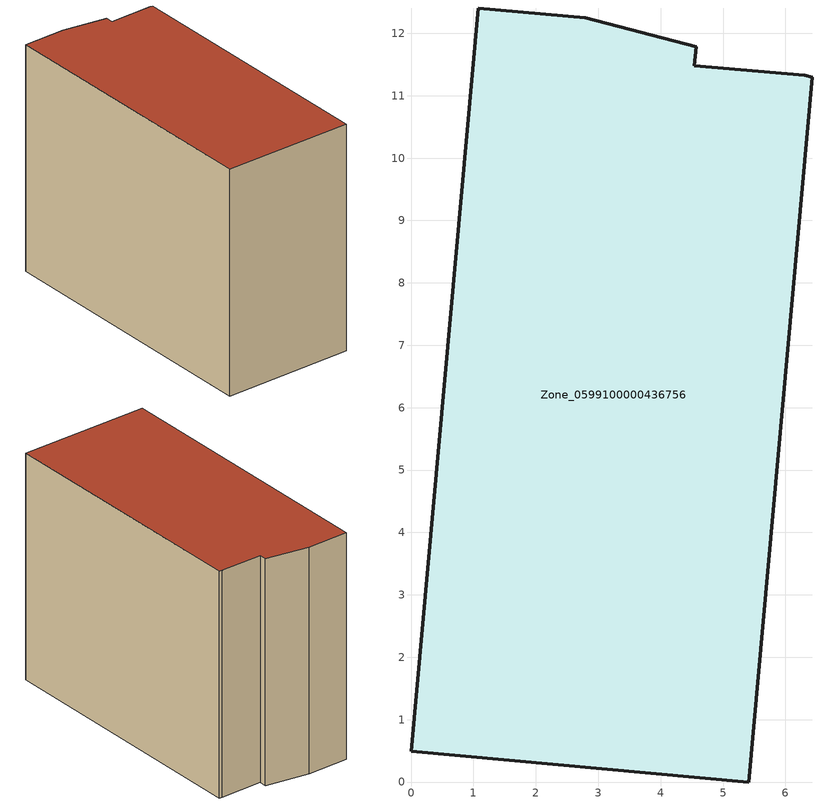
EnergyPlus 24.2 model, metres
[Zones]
Zone_0599100000436756
 floor ground (C_G): 6.31,11.33 6.43,11.3 5.41,0 0,0.49 1.07,12.41 2.79,12.25 4.57,11.79 4.54,11.48 z0
 wall outside (C_F): 1.07,12.41 0,0.49 5.41,0 6.43,11.3 6.31,11.33 4.54,11.48 4.57,11.79 2.79,12.25 1.07,12.41 z0:9.48
 roof outside (C_R): 6.43,11.3 6.31,11.33 4.54,11.48 4.57,11.79 2.79,12.25 1.07,12.41 0,0.49 5.41,0 z9.48
[BUILDING]
Pand.0599100000436756: North Axis=0; Terrain=City; Loads Convergence Tolerance Value=0.04; Temperature Convergence Tolerance Value=0.4; Solar Distribution=FullExterior; Maximum Number of Warmup Days=25; Minimum Number of Warmup Days=1
[Site:Location]
Rotterdam.The.Hague.AP_ZH_NLD Design_Conditions: Latitude=51.96; Longitude=4.45; Time Zone=1; Elevation=-4.5
[SITE:GROUNDTEMPERATURE:BUILDINGSURFACE]
18, 18, 18, 18, 18, 18, 18, 18, 18, 18, 18, 18
[MATERIAL] Thermal Absorptance=0.9; Solar Absorptance=0.7; Visible Absorptance=0.7
Name | Roughness | Thickness | Conductivity | Density | Specific Heat
G.TI.2006-2014 | MediumSmooth | 0.15 | 0.06 | 540 | 1210
F.TI.2006-2014 | Rough | 0.3 | 0.12 | 1920 | 840
R.TI.2006-2014 | MediumRough | 0.2 | 0.08 | 1500 | 1000
[CONSTRUCTION]
C_G: G.TI.2006-2014
C_F: F.TI.2006-2014
C_R: R.TI.2006-2014
[ZONE]
Zone_0599100000436756: Type=1; Multiplier=1; Ceiling Height=Autocalculate; Volume=Autocalculate; Floor Area=autocalculate; Part of Total Floor Area=Yes
[ZONEINFILTRATION:DESIGNFLOWRATE]
Infil_Zone_0599100000436756: Zone or ZoneList or Space or SpaceList=Zone_0599100000436756; Schedule=AlwaysOn; Design Flow Rate Calculation Method=Flow/Area; Flow Rate per Floor Area=0.0015; Constant Term Coefficient=1; Temperature Term Coefficient=0; Velocity Term Coefficient=0; Velocity Squared Term Coefficient=0
[HVACTEMPLATE:ZONE:IDEALLOADSAIRSYSTEM]
Zone_0599100000436756: Maximum Heating Supply Air Temperature=50; Minimum Cooling Supply Air Temperature=13; Maximum Heating Supply Air Humidity Ratio=0.0156; Minimum Cooling Supply Air Humidity Ratio=0.0077; Heating Limit=NoLimit; Cooling Limit=NoLimit; Dehumidification Control Type=ConstantSensibleHeatRatio; Cooling Sensible Heat Ratio=0.7; Dehumidification Setpoint=60; Humidification Control Type=None; Humidification Setpoint=30; Outdoor Air Method=None; Outdoor Air Flow Rate per Person=0.00944; Outdoor Air Flow Rate per Zone Floor Area=0; Outdoor Air Flow Rate per Zone=0; Demand Controlled Ventilation Type=None; Outdoor Air Economizer Type=NoEconomizer; Heat Recovery Type=None; Sensible Heat Recovery Effectiveness=0.7; Latent Heat Recovery Effectiveness=0.65
[ZONECONTROL:THERMOSTAT]
ThermostatControl_Zone_0599100000436756: Zone or ZoneList=Zone_0599100000436756; Control Type Schedule=DualSetpointControlType; Control 1=Thermostat_Zone_0599100000436756; Temperature Difference Between Cutout And Setpoint=0
[THERMOSTATSETPOINT:DUALSETPOINT]
Thermostat_Zone_0599100000436756: Heating Setpoint Temperature Schedule=HeatingSetpoint_Zone_0599100000436756; Cooling Setpoint Temperature Schedule=CoolingSetpoint_Zone_0599100000436756
[SCHEDULE:COMPACT]
HeatingSetpoint_Zone_0599100000436756: Through: 12/31, For: AllDays, Until: 24:00, 21
CoolingSetpoint_Zone_0599100000436756: Through: 12/31, For: AllDays, Until: 24:00, 24
DualSetpointControlType: Through: 12/31, For: AllDays, Until: 24:00, 4
AlwaysOn: Through: 12/31, For: AllDays, Until: 24:00, 1
